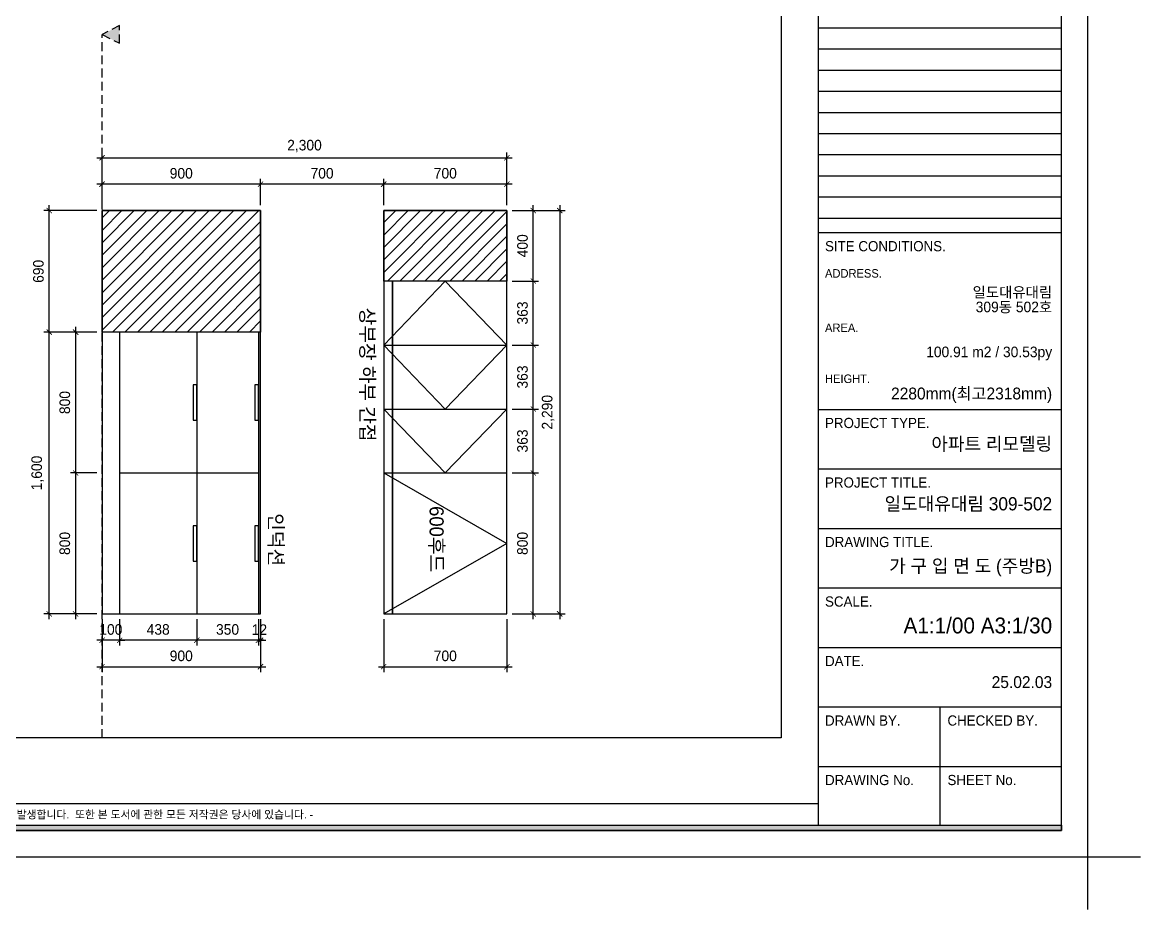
# Model space of a CAD drawing. Header units: inches. Extents: x 180277 to 249577, y 30223 to 92457.
# Drawn here: x 243224 to 249577, y 60556 to 65594 of the extents above; entities that cross this region are included whole.
import ezdxf
from ezdxf.enums import TextEntityAlignment as Align

# ---------------------------------------------------------------- set-up
doc = ezdxf.new("R2010")
doc.units = ezdxf.units.IN
doc.header["$LTSCALE"] = 50
doc.header["$MEASUREMENT"] = 0
doc.header["$PDSIZE"] = 700.071425
doc.linetypes.add('DASHEDX2', pattern=[1.5, 1, -0.5])
doc.linetypes.add('HID', pattern=[2.5, 1.5, -1])
for name, color, linetype in [('03-WAL NEW', 3, 'Continuous'), ('06-FUR', 6, 'Continuous'), ('06-LIGHT', 4, 'Continuous'), ('07-DIM WAL', 5, 'Continuous'), ('F-SYM', 7, 'Continuous'), ('FORM(YOURNAME)-11', 1, 'Continuous'), ('FORM(YOURNAME)-11 @ 1', 1, 'Continuous')]:
    doc.layers.add(name, color=color, linetype=linetype)
doc.styles.add('HY 울릉도 L', font='')
doc.styles.add('YOURNAME', font='HY울릉도M.TTF')
doc.styles.add('코레일둥고', font='Korail_Round_Gothic_Medium.ttf')
doc.styles.get('HY 울릉도 L').set_extended_font_data('HY울릉도L')
doc.dimstyles.new('30', dxfattribs={"dimscale": 30, "dimtxt": 2, "dimasz": 1, "dimexe": 1, "dimexo": 1, "dimgap": 1, "dimtad": 1, "dimdec": 0, "dimrnd": 0.05, "dimdsep": 46, "dimlunit": 6, "dimtxsty": 'HY 울릉도 L', "dimblk": 'ARCHTICK', "dimcen": 2.5, "dimdle": 1, "dimclrd": 133, "dimclre": 133, "dimclrt": 30, "dimadec": 0, "dimazin": 0, "dimtfac": 1, "dimtdec": 0, "dimtix": 1, "dimtmove": 2, "dimatfit": 3, "dimldrblk": 'ARCHTICK', "dimfxl": 0, "dimlwd": -1, "dimlwe": -1, "dimarcsym": 0})

# ---------------------------------------------------------------- blocks, each defined once
blk = doc.blocks.new('FORM-PLAN')
at = {"layer": 'FORM(YOURNAME)-11'}
h = blk.add_hatch(color=256, dxfattribs=at)
h.dxf.hatch_style = 1
h.paths.add_polyline_path([(-71444, 55115), (10556, 55115), (10556, 54915), (-71444, 54915)])
h.paths.add_polyline_path([(-71444, -2085), (10556, -2085), (10556, -2285), (-71444, -2285)])
at = {"layer": 'Defpoints', "color": 158}
for p, q in [((1346, 54915), (1346, -2085)), ((1346, 28093), (10556, 28093)), ((1346, 27293), (10556, 27293)), ((1346, 26493), (10556, 26493)), ((1346, 25693), (10556, 25693)), ((1346, 24893), (10556, 24893)), ((1346, 24093), (10556, 24093)), ((1346, 23293), (10556, 23293)), ((1346, 22493), (10556, 22493)), ((1346, 21693), (10556, 21693)), ((1346, 20893), (10556, 20893)), ((1346, -1285), (-71444, -1285))]:
    blk.add_line(p, q, dxfattribs=at)
for points in [[(-71444, -2285), (10556, -2285), (10556, 55115), (-71444, 55115)], [(-69444, 53115), (-64, 53115), (-64, 1215), (-69444, 1215)]]:
    blk.add_lwpolyline(points, close=True, dxfattribs=at)
at = {"layer": 'Defpoints', "color": 1}
blk.add_lwpolyline([(11556, -5285), (11556, -3285), (13556, -3285)], dxfattribs=at)
at = {"layer": 'FORM(YOURNAME)-11', "color": 14}
for p, q in [((1346, 20344), (10556, 20344)), ((1346, 13651), (10556, 13651)), ((1346, 11398), (10556, 11398)), ((1346, 9146), (10556, 9146)), ((1346, 6893), (10556, 6893)), ((1346, 4641), (10556, 4641)), ((1346, 2388), (10556, 2388)), ((5951, 2388), (5951, -2085)), ((1346, 136), (10556, 136))]:
    blk.add_line(p, q, dxfattribs=at)
at = {"layer": 'FORM(YOURNAME)-11', "color": 250}
blk.add_lwpolyline([(-72444, -3285), (11556, -3285), (11556, 56115), (-72444, 56115)], close=True, dxfattribs=at)
at = {"layer": 'FORM(YOURNAME)-11'}
blk.add_lwpolyline([(-71444, -2085), (10556, -2085), (10556, -2285), (-71444, -2285)], close=True, dxfattribs=at)
at = {"layer": 'FORM(YOURNAME)-11', "color": 14, "style": 'YOURNAME'}
for s, height, p in [('SITE CONDITIONS.', 386.14, (1603, 19829)), ('PROJECT TYPE.', 386.14, (1603, 13136)), ('PROJECT TITLE.', 386.14, (1603, 10883)), ('DRAWING TITLE.', 386.14, (1603, 8631)), ('SCALE.', 386.1, (1603, 6378)), ('DATE.', 386.1, (1603, 4126)), ('DRAWN BY.', 386.1, (1603, 1873)), ('CHECKED BY.', 386.14, (6240, 1873)), ('DRAWING No.', 386.14, (1603, -379)), ('SHEET No.', 386.1, (6240, -379))]:
    blk.add_text(s, height=height, dxfattribs=at).set_placement(p, align=Align.MIDDLE_LEFT)
at = {"layer": 'FORM(YOURNAME)-11', "color": 251, "style": 'YOURNAME'}
for s, p in [('ADDRESS.', (1603, 18799)), ('AREA.', (1603, 16740)), ('HEIGHT.', (1603, 14809))]:
    blk.add_text(s, height=321.8, dxfattribs=at).set_placement(p, align=Align.MIDDLE_LEFT)
at = {"layer": 'FORM(YOURNAME)-11', "color": 1, "style": 'YOURNAME'}
blk.add_text("- 본 도서는 어떠한 경우에도 무단으로 도용할 수 없으며 도용시 '지적재산권' 보호에 관한 법률에 의거, 법적 분쟁이 발생합니다.  또한 본 도서에 관한 모든 저작권은 당사에 있습니다. -", height=300, dxfattribs=at).set_placement((-32990, -1685), align=Align.MIDDLE_CENTER)
at = {"layer": 'FORM(YOURNAME)-11', "color": 3, "style": 'YOURNAME'}
for tag, height, p in [('1', 450, (9905, 18188)), ('2', 450, (9905, 17544)), ('3', 450, (9905, 16257)), ('4', 450, (9905, 14326)), ('5', 515, (9905, 12009)), ('6', 515, (9905, 9757)), ('7', 515, (9905, 7504)), ('8', 515, (9905, 5252)), ('9', 515, (9905, 2999)), ('10', 515, (5655, 811)), ('11', 515, (9905, 747)), ('12', 515, (5655, -1441)), ('13', 515, (9905, -1441))]:
    blk.add_attdef(tag, text='', height=height, dxfattribs=at).set_placement(p, align=Align.MIDDLE_RIGHT)
blk = doc.blocks.new('*U465')
at = {"layer": 'F-SYM'}
ref = blk.add_blockref('FORM-PLAN', (247543.3, 61348.8), dxfattribs=dict(at, xscale=0.15, yscale=0.15, zscale=0.15))
ref.add_attrib('4', '2280mm(최고2318mm)', dxfattribs={"layer": 'FORM(YOURNAME)-11 @ 1', "color": 3, "height": 67.5, "style": 'YOURNAME'}).set_placement((249074, 63486.5), align=Align.MIDDLE_RIGHT)
ref.add_attrib('3', '100.91 m2 / 30.53py', dxfattribs={"layer": 'FORM(YOURNAME)-11 @ 1', "color": 3, "height": 60, "style": 'YOURNAME'}).set_placement((249074, 63722.7), align=Align.MIDDLE_RIGHT)
ref.add_attrib('2', '309동 502호', dxfattribs={"layer": 'FORM(YOURNAME)-11 @ 1', "color": 3, "height": 60, "style": 'YOURNAME'}).set_placement((249074, 63978), align=Align.MIDDLE_RIGHT)
ref.add_attrib('1', '일도대유대림', dxfattribs={"layer": 'FORM(YOURNAME)-11 @ 1', "color": 3, "height": 60, "style": 'YOURNAME'}).set_placement((249074, 64061.6), align=Align.MIDDLE_RIGHT)
ref.add_attrib('5', '아파트 리모델링', dxfattribs={"layer": 'FORM(YOURNAME)-11 @ 1', "color": 3, "height": 75, "style": 'YOURNAME'}).set_placement((249074, 63200.8), align=Align.MIDDLE_RIGHT)
ref.add_attrib('6', '일도대유대림 309-502', dxfattribs={"layer": 'FORM(YOURNAME)-11 @ 1', "color": 3, "height": 75, "style": 'YOURNAME'}).set_placement((249074, 62860.4), align=Align.MIDDLE_RIGHT)
ref.add_attrib('7', '가 구 입 면 도 (주방B)', dxfattribs={"layer": 'FORM(YOURNAME)-11 @ 1', "color": 3, "height": 75, "style": 'YOURNAME'}).set_placement((249074, 62507.7), align=Align.MIDDLE_RIGHT)
ref.add_attrib('8', 'A1:1/00 A3:1/30', dxfattribs={"layer": 'FORM(YOURNAME)-11 @ 1', "color": 3, "height": 90, "style": 'YOURNAME'}).set_placement((249074, 62169.4), align=Align.MIDDLE_RIGHT)
ref.add_attrib('9', '25.02.03', dxfattribs={"layer": 'FORM(YOURNAME)-11 @ 1', "color": 3, "height": 67.5, "style": 'YOURNAME'}).set_placement((249074, 61848), align=Align.MIDDLE_RIGHT)
blk = doc.blocks.new('_ArchTick')
at = {"color": 0, "linetype": 'ByBlock', "const_width": 0.15}
blk.add_lwpolyline([(-0.5, -0.5), (0.5, 0.5)], dxfattribs=at)
blk = doc.blocks.new('*D387')
at = {"layer": '07-DIM WAL', "color": 133}
for p, q in [((243646.6, 64825.2), (246006.6, 64825.2)), ((243676.6, 64555.2), (243676.6, 64855.2)), ((245976.6, 64555.2), (245976.6, 64855.2))]:
    blk.add_line(p, q, dxfattribs=at)
at = {"layer": 'Defpoints', "color": 0}
for p in [(245976.6, 64825.2), (243676.6, 64525.2), (245976.6, 64525.2)]:
    blk.add_point(p, dxfattribs=at)
at = {"layer": '07-DIM WAL', "color": 133, "xscale": 30, "yscale": 30, "zscale": 30, "rotation": 180}
blk.add_blockref('_ArchTick', (243676.6, 64825.2), dxfattribs=at)
at = {"layer": '07-DIM WAL', "color": 133, "xscale": 30, "yscale": 30, "zscale": 30}
blk.add_blockref('_ArchTick', (245976.6, 64825.2), dxfattribs=at)
at = {"layer": '07-DIM WAL', "color": 30, "insert": (244826.6, 64891.2), "char_height": 60, "attachment_point": 5, "style": 'HY 울릉도 L'}
blk.add_mtext('2,300', dxfattribs=at)
blk = doc.blocks.new('*D388')
at = {"layer": '07-DIM WAL', "color": 133}
for p, q in [((246006.6, 64675.2), (245246.6, 64675.2)), ((245276.6, 64555.2), (245276.6, 64705.2)), ((245976.6, 64555.2), (245976.6, 64705.2))]:
    blk.add_line(p, q, dxfattribs=at)
at = {"layer": 'Defpoints', "color": 0}
for p in [(245276.6, 64675.2), (245276.6, 64525.2), (245976.6, 64525.2)]:
    blk.add_point(p, dxfattribs=at)
at = {"layer": '07-DIM WAL', "color": 133, "xscale": 30, "yscale": 30, "zscale": 30, "rotation": 180}
blk.add_blockref('_ArchTick', (245276.6, 64675.2), dxfattribs=at)
at = {"layer": '07-DIM WAL', "color": 133, "xscale": 30, "yscale": 30, "zscale": 30}
blk.add_blockref('_ArchTick', (245976.6, 64675.2), dxfattribs=at)
at = {"layer": '07-DIM WAL', "color": 30, "insert": (245626.6, 64736.5), "char_height": 60, "attachment_point": 5, "style": 'HY 울릉도 L'}
blk.add_mtext('700', dxfattribs=at)
blk = doc.blocks.new('*D389')
at = {"layer": '07-DIM WAL', "color": 133}
for p, q in [((245306.6, 64675.2), (244546.6, 64675.2)), ((244576.6, 64555.2), (244576.6, 64705.2)), ((245276.6, 64555.2), (245276.6, 64705.2))]:
    blk.add_line(p, q, dxfattribs=at)
at = {"layer": 'Defpoints', "color": 0}
for p in [(244576.6, 64675.2), (244576.6, 64525.2), (245276.6, 64525.2)]:
    blk.add_point(p, dxfattribs=at)
at = {"layer": '07-DIM WAL', "color": 133, "xscale": 30, "yscale": 30, "zscale": 30, "rotation": 180}
blk.add_blockref('_ArchTick', (244576.6, 64675.2), dxfattribs=at)
at = {"layer": '07-DIM WAL', "color": 133, "xscale": 30, "yscale": 30, "zscale": 30}
blk.add_blockref('_ArchTick', (245276.6, 64675.2), dxfattribs=at)
at = {"layer": '07-DIM WAL', "color": 30, "insert": (244926.6, 64736.5), "char_height": 60, "attachment_point": 5, "style": 'HY 울릉도 L'}
blk.add_mtext('700', dxfattribs=at)
blk = doc.blocks.new('*D390')
at = {"layer": '07-DIM WAL', "color": 133}
for p, q in [((244606.6, 64675.2), (243646.6, 64675.2)), ((243676.6, 64555.2), (243676.6, 64705.2)), ((244576.6, 64555.2), (244576.6, 64705.2))]:
    blk.add_line(p, q, dxfattribs=at)
at = {"layer": 'Defpoints', "color": 0}
for p in [(243676.6, 64675.2), (243676.6, 64525.2), (244576.6, 64525.2)]:
    blk.add_point(p, dxfattribs=at)
at = {"layer": '07-DIM WAL', "color": 133, "xscale": 30, "yscale": 30, "zscale": 30, "rotation": 180}
blk.add_blockref('_ArchTick', (243676.6, 64675.2), dxfattribs=at)
at = {"layer": '07-DIM WAL', "color": 133, "xscale": 30, "yscale": 30, "zscale": 30}
blk.add_blockref('_ArchTick', (244576.6, 64675.2), dxfattribs=at)
at = {"layer": '07-DIM WAL', "color": 30, "insert": (244126.6, 64736.5), "char_height": 60, "attachment_point": 5, "style": 'HY 울릉도 L'}
blk.add_mtext('900', dxfattribs=at)
blk = doc.blocks.new('*D391')
at = {"layer": '07-DIM WAL', "color": 133}
for p, q in [((243676.6, 62205.2), (243676.6, 61905.2)), ((244576.6, 62205.2), (244576.6, 61905.2)), ((243646.6, 61935.2), (244606.6, 61935.2))]:
    blk.add_line(p, q, dxfattribs=at)
at = {"layer": 'Defpoints', "color": 0}
for p in [(243676.6, 62235.2), (244576.6, 62235.2), (244576.6, 61935.2)]:
    blk.add_point(p, dxfattribs=at)
at = {"layer": '07-DIM WAL', "color": 133, "xscale": 30, "yscale": 30, "zscale": 30, "rotation": 180}
blk.add_blockref('_ArchTick', (243676.6, 61935.2), dxfattribs=at)
at = {"layer": '07-DIM WAL', "color": 133, "xscale": 30, "yscale": 30, "zscale": 30}
blk.add_blockref('_ArchTick', (244576.6, 61935.2), dxfattribs=at)
at = {"layer": '07-DIM WAL', "color": 30, "insert": (244126.6, 61996.5), "char_height": 60, "attachment_point": 5, "style": 'HY 울릉도 L'}
blk.add_mtext('900', dxfattribs=at)
blk = doc.blocks.new('*D392')
at = {"layer": '07-DIM WAL', "color": 133}
for p, q in [((245276.6, 62205.2), (245276.6, 61905.2)), ((245976.6, 62205.2), (245976.6, 61905.2)), ((245246.6, 61935.2), (246006.6, 61935.2))]:
    blk.add_line(p, q, dxfattribs=at)
at = {"layer": 'Defpoints', "color": 0}
for p in [(245276.6, 62235.2), (245976.6, 62235.2), (245976.6, 61935.2)]:
    blk.add_point(p, dxfattribs=at)
at = {"layer": '07-DIM WAL', "color": 133, "xscale": 30, "yscale": 30, "zscale": 30, "rotation": 180}
blk.add_blockref('_ArchTick', (245276.6, 61935.2), dxfattribs=at)
at = {"layer": '07-DIM WAL', "color": 133, "xscale": 30, "yscale": 30, "zscale": 30}
blk.add_blockref('_ArchTick', (245976.6, 61935.2), dxfattribs=at)
at = {"layer": '07-DIM WAL', "color": 30, "insert": (245626.6, 61996.5), "char_height": 60, "attachment_point": 5, "style": 'HY 울릉도 L'}
blk.add_mtext('700', dxfattribs=at)
blk = doc.blocks.new('*D393')
at = {"layer": '07-DIM WAL', "color": 133}
for p, q in [((244564.6, 62205.2), (244564.6, 62055.2)), ((244576.6, 62205.2), (244576.6, 62055.2)), ((244564.6, 62085.2), (244534.6, 62085.2)), ((244576.6, 62085.2), (244564.6, 62085.2)), ((244576.6, 62085.2), (244606.6, 62085.2))]:
    blk.add_line(p, q, dxfattribs=at)
at = {"layer": 'Defpoints', "color": 0}
for p in [(244564.6, 62235.2), (244576.6, 62235.2), (244564.6, 62085.2)]:
    blk.add_point(p, dxfattribs=at)
at = {"layer": '07-DIM WAL', "color": 133, "xscale": 30, "yscale": 30, "zscale": 30}
blk.add_blockref('_ArchTick', (244564.6, 62085.2), dxfattribs=at)
at = {"layer": '07-DIM WAL', "color": 133, "xscale": 30, "yscale": 30, "zscale": 30, "rotation": 180}
blk.add_blockref('_ArchTick', (244576.6, 62085.2), dxfattribs=at)
at = {"layer": '07-DIM WAL', "color": 30, "insert": (244570.6, 62145.9), "char_height": 60, "attachment_point": 5, "style": 'HY 울릉도 L'}
blk.add_mtext('12', dxfattribs=at)
blk = doc.blocks.new('*D394')
at = {"layer": '07-DIM WAL', "color": 133}
for p, q in [((244214.6, 62205.2), (244214.6, 62055.2)), ((244564.6, 62205.2), (244564.6, 62055.2)), ((244594.6, 62085.2), (244184.6, 62085.2))]:
    blk.add_line(p, q, dxfattribs=at)
at = {"layer": 'Defpoints', "color": 0}
for p in [(244214.6, 62235.2), (244564.6, 62235.2), (244214.6, 62085.2)]:
    blk.add_point(p, dxfattribs=at)
at = {"layer": '07-DIM WAL', "color": 133, "xscale": 30, "yscale": 30, "zscale": 30, "rotation": 180}
blk.add_blockref('_ArchTick', (244214.6, 62085.2), dxfattribs=at)
at = {"layer": '07-DIM WAL', "color": 133, "xscale": 30, "yscale": 30, "zscale": 30}
blk.add_blockref('_ArchTick', (244564.6, 62085.2), dxfattribs=at)
at = {"layer": '07-DIM WAL', "color": 30, "insert": (244389.6, 62146.5), "char_height": 60, "attachment_point": 5, "style": 'HY 울릉도 L'}
blk.add_mtext('350', dxfattribs=at)
blk = doc.blocks.new('*D395')
at = {"layer": '07-DIM WAL', "color": 133}
for p, q in [((243776.6, 62205.2), (243776.6, 62055.2)), ((244214.6, 62205.2), (244214.6, 62055.2)), ((244244.6, 62085.2), (243746.6, 62085.2))]:
    blk.add_line(p, q, dxfattribs=at)
at = {"layer": 'Defpoints', "color": 0}
for p in [(243776.6, 62235.2), (244214.6, 62235.2), (243776.6, 62085.2)]:
    blk.add_point(p, dxfattribs=at)
at = {"layer": '07-DIM WAL', "color": 133, "xscale": 30, "yscale": 30, "zscale": 30, "rotation": 180}
blk.add_blockref('_ArchTick', (243776.6, 62085.2), dxfattribs=at)
at = {"layer": '07-DIM WAL', "color": 133, "xscale": 30, "yscale": 30, "zscale": 30}
blk.add_blockref('_ArchTick', (244214.6, 62085.2), dxfattribs=at)
at = {"layer": '07-DIM WAL', "color": 30, "insert": (243995.6, 62146.5), "char_height": 60, "attachment_point": 5, "style": 'HY 울릉도 L'}
blk.add_mtext('438', dxfattribs=at)
blk = doc.blocks.new('*D396')
at = {"layer": '07-DIM WAL', "color": 133}
for p, q in [((243676.6, 62205.2), (243676.6, 62055.2)), ((243776.6, 62205.2), (243776.6, 62055.2)), ((243676.6, 62085.2), (243646.6, 62085.2)), ((243776.6, 62085.2), (243676.6, 62085.2)), ((243776.6, 62085.2), (243806.6, 62085.2))]:
    blk.add_line(p, q, dxfattribs=at)
at = {"layer": 'Defpoints', "color": 0}
for p in [(243676.6, 62235.2), (243776.6, 62235.2), (243676.6, 62085.2)]:
    blk.add_point(p, dxfattribs=at)
at = {"layer": '07-DIM WAL', "color": 133, "xscale": 30, "yscale": 30, "zscale": 30}
blk.add_blockref('_ArchTick', (243676.6, 62085.2), dxfattribs=at)
at = {"layer": '07-DIM WAL', "color": 133, "xscale": 30, "yscale": 30, "zscale": 30, "rotation": 180}
blk.add_blockref('_ArchTick', (243776.6, 62085.2), dxfattribs=at)
at = {"layer": '07-DIM WAL', "color": 30, "insert": (243726.6, 62146.5), "char_height": 60, "attachment_point": 5, "style": 'HY 울릉도 L'}
blk.add_mtext('100', dxfattribs=at)
blk = doc.blocks.new('*D397')
at = {"layer": '07-DIM WAL', "color": 133}
for p, q in [((243376.6, 62205.2), (243376.6, 63865.2)), ((243646.6, 63835.2), (243346.6, 63835.2)), ((243646.6, 62235.2), (243346.6, 62235.2))]:
    blk.add_line(p, q, dxfattribs=at)
at = {"layer": 'Defpoints', "color": 0}
for p in [(243376.6, 63835.2), (243676.6, 63835.2), (243676.6, 62235.2)]:
    blk.add_point(p, dxfattribs=at)
at = {"layer": '07-DIM WAL', "color": 133, "xscale": 30, "yscale": 30, "zscale": 30}
for p, rotation in [((243376.6, 63835.2), 90), ((243376.6, 62235.2), 270)]:
    blk.add_blockref('_ArchTick', p, dxfattribs=dict(at, rotation=rotation))
at = {"layer": '07-DIM WAL', "color": 30, "insert": (243310.7, 63035.2), "char_height": 60, "attachment_point": 5, "rotation": 90, "style": 'HY 울릉도 L'}
blk.add_mtext('1,600', dxfattribs=at)
blk = doc.blocks.new('*D398')
at = {"layer": '07-DIM WAL', "color": 133}
for p, q in [((243526.6, 63865.2), (243526.6, 63005.2)), ((243646.6, 63835.2), (243496.6, 63835.2)), ((243646.6, 63035.2), (243496.6, 63035.2))]:
    blk.add_line(p, q, dxfattribs=at)
at = {"layer": 'Defpoints', "color": 0}
for p in [(243676.6, 63835.2), (243526.6, 63035.2), (243676.6, 63035.2)]:
    blk.add_point(p, dxfattribs=at)
at = {"layer": '07-DIM WAL', "color": 133, "xscale": 30, "yscale": 30, "zscale": 30}
for p, rotation in [((243526.6, 63835.2), 90), ((243526.6, 63035.2), 270)]:
    blk.add_blockref('_ArchTick', p, dxfattribs=dict(at, rotation=rotation))
at = {"layer": '07-DIM WAL', "color": 30, "insert": (243465.3, 63435.2), "char_height": 60, "attachment_point": 5, "rotation": 90, "style": 'HY 울릉도 L'}
blk.add_mtext('800', dxfattribs=at)
blk = doc.blocks.new('*D399')
at = {"layer": '07-DIM WAL', "color": 133}
for p, q in [((243646.6, 63035.2), (243496.6, 63035.2)), ((243526.6, 63065.2), (243526.6, 62205.2)), ((243646.6, 62235.2), (243496.6, 62235.2))]:
    blk.add_line(p, q, dxfattribs=at)
at = {"layer": 'Defpoints', "color": 0}
for p in [(243676.6, 63035.2), (243526.6, 62235.2), (243676.6, 62235.2)]:
    blk.add_point(p, dxfattribs=at)
at = {"layer": '07-DIM WAL', "color": 133, "xscale": 30, "yscale": 30, "zscale": 30}
for p, rotation in [((243526.6, 63035.2), 90), ((243526.6, 62235.2), 270)]:
    blk.add_blockref('_ArchTick', p, dxfattribs=dict(at, rotation=rotation))
at = {"layer": '07-DIM WAL', "color": 30, "insert": (243465.3, 62635.2), "char_height": 60, "attachment_point": 5, "rotation": 90, "style": 'HY 울릉도 L'}
blk.add_mtext('800', dxfattribs=at)
blk = doc.blocks.new('*D400')
at = {"layer": '07-DIM WAL', "color": 133}
for p, q in [((243376.6, 63805.2), (243376.6, 64555.2)), ((243646.6, 64525.2), (243346.6, 64525.2)), ((243646.6, 63835.2), (243346.6, 63835.2))]:
    blk.add_line(p, q, dxfattribs=at)
at = {"layer": 'Defpoints', "color": 0}
for p in [(243376.6, 64525.2), (243676.6, 64525.2), (243676.6, 63835.2)]:
    blk.add_point(p, dxfattribs=at)
at = {"layer": '07-DIM WAL', "color": 133, "xscale": 30, "yscale": 30, "zscale": 30}
for p, rotation in [((243376.6, 64525.2), 90), ((243376.6, 63835.2), 270)]:
    blk.add_blockref('_ArchTick', p, dxfattribs=dict(at, rotation=rotation))
at = {"layer": '07-DIM WAL', "color": 30, "insert": (243315.3, 64180.2), "char_height": 60, "attachment_point": 5, "rotation": 90, "style": 'HY 울릉도 L'}
blk.add_mtext('690', dxfattribs=at)
blk = doc.blocks.new('*D401')
at = {"layer": '07-DIM WAL', "color": 133}
for p, q in [((246276.6, 64555.2), (246276.6, 62205.2)), ((246006.6, 64525.2), (246306.6, 64525.2)), ((246006.6, 62235.2), (246306.6, 62235.2))]:
    blk.add_line(p, q, dxfattribs=at)
at = {"layer": 'Defpoints', "color": 0}
for p in [(245976.6, 64525.2), (245976.6, 62235.2), (246276.6, 62235.2)]:
    blk.add_point(p, dxfattribs=at)
at = {"layer": '07-DIM WAL', "color": 133, "xscale": 30, "yscale": 30, "zscale": 30}
for p, rotation in [((246276.6, 64525.2), 90), ((246276.6, 62235.2), 270)]:
    blk.add_blockref('_ArchTick', p, dxfattribs=dict(at, rotation=rotation))
at = {"layer": '07-DIM WAL', "color": 30, "insert": (246210.6, 63380.2), "char_height": 60, "attachment_point": 5, "rotation": 90, "style": 'HY 울릉도 L'}
blk.add_mtext('2,290', dxfattribs=at)
blk = doc.blocks.new('*D402')
at = {"layer": '07-DIM WAL', "color": 133}
for p, q in [((246006.6, 63035.2), (246156.6, 63035.2)), ((246126.6, 62205.2), (246126.6, 63065.2)), ((246006.6, 62235.2), (246156.6, 62235.2))]:
    blk.add_line(p, q, dxfattribs=at)
at = {"layer": 'Defpoints', "color": 0}
for p in [(245976.6, 63035.2), (246126.6, 63035.2), (245976.6, 62235.2)]:
    blk.add_point(p, dxfattribs=at)
at = {"layer": '07-DIM WAL', "color": 133, "xscale": 30, "yscale": 30, "zscale": 30}
for p, rotation in [((246126.6, 63035.2), 90), ((246126.6, 62235.2), 270)]:
    blk.add_blockref('_ArchTick', p, dxfattribs=dict(at, rotation=rotation))
at = {"layer": '07-DIM WAL', "color": 30, "insert": (246065.3, 62635.2), "char_height": 60, "attachment_point": 5, "rotation": 90, "style": 'HY 울릉도 L'}
blk.add_mtext('800', dxfattribs=at)
blk = doc.blocks.new('*D403')
at = {"layer": '07-DIM WAL', "color": 133}
for p, q in [((246126.6, 63005.2), (246126.6, 63428.5)), ((246006.6, 63398.5), (246156.6, 63398.5)), ((246006.6, 63035.2), (246156.6, 63035.2))]:
    blk.add_line(p, q, dxfattribs=at)
at = {"layer": 'Defpoints', "color": 0}
for p in [(245976.6, 63398.5), (246126.6, 63398.5), (245976.6, 63035.2)]:
    blk.add_point(p, dxfattribs=at)
at = {"layer": '07-DIM WAL', "color": 133, "xscale": 30, "yscale": 30, "zscale": 30}
for p, rotation in [((246126.6, 63398.5), 90), ((246126.6, 63035.2), 270)]:
    blk.add_blockref('_ArchTick', p, dxfattribs=dict(at, rotation=rotation))
at = {"layer": '07-DIM WAL', "color": 30, "insert": (246065.3, 63216.9), "char_height": 60, "attachment_point": 5, "rotation": 90, "style": 'HY 울릉도 L'}
blk.add_mtext('363', dxfattribs=at)
blk = doc.blocks.new('*D404')
at = {"layer": '07-DIM WAL', "color": 133}
for p, q in [((246126.6, 63368.5), (246126.6, 63791.9)), ((246006.6, 63761.9), (246156.6, 63761.9)), ((246006.6, 63398.5), (246156.6, 63398.5))]:
    blk.add_line(p, q, dxfattribs=at)
at = {"layer": 'Defpoints', "color": 0}
for p in [(245976.6, 63761.9), (246126.6, 63761.9), (245976.6, 63398.5)]:
    blk.add_point(p, dxfattribs=at)
at = {"layer": '07-DIM WAL', "color": 133, "xscale": 30, "yscale": 30, "zscale": 30}
for p, rotation in [((246126.6, 63761.9), 90), ((246126.6, 63398.5), 270)]:
    blk.add_blockref('_ArchTick', p, dxfattribs=dict(at, rotation=rotation))
at = {"layer": '07-DIM WAL', "color": 30, "insert": (246065.3, 63580.2), "char_height": 60, "attachment_point": 5, "rotation": 90, "style": 'HY 울릉도 L'}
blk.add_mtext('363', dxfattribs=at)
blk = doc.blocks.new('*D405')
at = {"layer": '07-DIM WAL', "color": 133}
for p, q in [((246006.6, 64125.2), (246156.6, 64125.2)), ((246126.6, 63731.9), (246126.6, 64155.2)), ((246006.6, 63761.9), (246156.6, 63761.9))]:
    blk.add_line(p, q, dxfattribs=at)
at = {"layer": 'Defpoints', "color": 0}
for p in [(245976.6, 64125.2), (246126.6, 64125.2), (245976.6, 63761.9)]:
    blk.add_point(p, dxfattribs=at)
at = {"layer": '07-DIM WAL', "color": 133, "xscale": 30, "yscale": 30, "zscale": 30}
for p, rotation in [((246126.6, 64125.2), 90), ((246126.6, 63761.9), 270)]:
    blk.add_blockref('_ArchTick', p, dxfattribs=dict(at, rotation=rotation))
at = {"layer": '07-DIM WAL', "color": 30, "insert": (246065.3, 63943.5), "char_height": 60, "attachment_point": 5, "rotation": 90, "style": 'HY 울릉도 L'}
blk.add_mtext('363', dxfattribs=at)
blk = doc.blocks.new('*D406')
at = {"layer": '07-DIM WAL', "color": 133}
for p, q in [((246126.6, 64095.2), (246126.6, 64555.2)), ((246006.6, 64525.2), (246156.6, 64525.2)), ((246006.6, 64125.2), (246156.6, 64125.2))]:
    blk.add_line(p, q, dxfattribs=at)
at = {"layer": 'Defpoints', "color": 0}
for p in [(245976.6, 64525.2), (246126.6, 64525.2), (245976.6, 64125.2)]:
    blk.add_point(p, dxfattribs=at)
at = {"layer": '07-DIM WAL', "color": 133, "xscale": 30, "yscale": 30, "zscale": 30}
for p, rotation in [((246126.6, 64525.2), 90), ((246126.6, 64125.2), 270)]:
    blk.add_blockref('_ArchTick', p, dxfattribs=dict(at, rotation=rotation))
at = {"layer": '07-DIM WAL', "color": 30, "insert": (246065.4, 64325.2), "char_height": 60, "attachment_point": 5, "rotation": 90, "style": 'HY 울릉도 L'}
blk.add_mtext('400', dxfattribs=at)

msp = doc.modelspace()

# ---------------------------------------------------------------- hatches: boundary and pattern name
at = {"layer": '03-WAL NEW'}
h = msp.add_hatch(dxfattribs=at)
h.set_pattern_fill('_USER', color=8, scale=50, angle=45, pattern_type=0)
h.set_pattern_definition([(45, (-699.625, -500), (-35.355339, 35.355339), [])])
h.paths.add_polyline_path([(243676.6, 64525.2), (244576.6, 64525.2), (244576.6, 63835.2), (243676.6, 63835.2)])
h.paths.add_polyline_path([(245276.6, 64525.2), (245976.6, 64525.2), (245976.6, 64125.2), (245276.6, 64125.2)])
h = msp.add_hatch(dxfattribs=at)
h.set_pattern_fill('AR-SAND', color=8, scale=10)
h.set_pattern_definition([(37.5, (0, 0), (-0.6299336, 19.2682377), [0, -15.2, 0, -17, 0, -16.25]), (7.5, (0, 0), (17.697767, 28.2214607), [0, -8.2, 0, -13.7, 0, -5.25]), (327.5, (-12.3, 0), (31.1414186, 0.0565905), [0, -5, 0, -18, 0, -23.5]), (317.5, (-12.3, 0), (30.061266, 8.7767556), [0, -2.5, 0, -11.8, 0, -13.5])])
h.paths.add_polyline_path([(244576.6, 63835.2), (244564.6, 63835.2), (244564.6, 62235.2), (244576.6, 62235.2)])
at = {"layer": '06-FUR', "linetype": 'DASHEDX2'}
h = msp.add_hatch(color=7, dxfattribs=at)
h.dxf.hatch_style = 1
h.paths.add_polyline_path([(243776.6, 65575.2), (243676.6, 65525.2), (243776.6, 65475.2)])

# ---------------------------------------------------------------- linework, layer by layer
at = {"layer": '06-FUR', "color": 7, "linetype": 'DASHEDX2'}
msp.add_line((243676.6, 61531.1), (243676.6, 65525.2), dxfattribs=at)
at = {"layer": '06-FUR'}
for p, q in [((243776.6, 63835.2), (243776.6, 62235.2)), ((244214.6, 63835.2), (244214.6, 62235.2)), ((244564.6, 63835.2), (244564.6, 62235.2)), ((245276.6, 63761.9), (245976.6, 63761.9)), ((245276.6, 63398.5), (245976.6, 63398.5)), ((243776.6, 63035.2), (244564.6, 63035.2)), ((245276.6, 63035.2), (245976.6, 63035.2))]:
    msp.add_line(p, q, dxfattribs=at)
at = {"layer": '06-FUR', "color": 7, "linetype": 'DASHEDX2'}
msp.add_lwpolyline([(243776.6, 65575.2), (243676.6, 65525.2), (243776.6, 65475.2), (243776.6, 65575.2)], dxfattribs=at)
at = {"layer": '06-FUR'}
for points in [[(243676.6, 64525.2), (244576.6, 64525.2), (244576.6, 63835.2), (243676.6, 63835.2)], [(244576.6, 64525.2), (243676.6, 64525.2), (243676.6, 62235.2), (244576.6, 62235.2)], [(245276.6, 64525.2), (245976.6, 64525.2), (245976.6, 64125.2), (245276.6, 64125.2)], [(245276.6, 62235.2), (245976.6, 62235.2), (245976.6, 64525.2), (245276.6, 64525.2)]]:
    msp.add_lwpolyline(points, close=True, dxfattribs=at)
at = {"layer": '06-FUR', "color": 1}
for points in [[(245276.6, 63761.9), (245626.6, 64125.2), (245976.6, 63761.9), (245626.6, 63398.5), (245276.6, 63761.9)], [(245976.6, 63398.5), (245626.6, 63035.2), (245276.6, 63398.5)], [(245276.6, 63035.2), (245976.6, 62635.2), (245276.6, 62235.2)]]:
    msp.add_lwpolyline(points, dxfattribs=at)
at = {"layer": '06-FUR', "color": 8}
for points in [[(244214.6, 63335.2), (244214.6, 63535.2), (244194.6, 63535.2), (244194.6, 63335.2)], [(244564.6, 63335.2), (244564.6, 63535.2), (244544.6, 63535.2), (244544.6, 63335.2)], [(244214.6, 62535.2), (244214.6, 62735.2), (244194.6, 62735.2), (244194.6, 62535.2)], [(244564.6, 62535.2), (244564.6, 62735.2), (244544.6, 62735.2), (244544.6, 62535.2)]]:
    msp.add_lwpolyline(points, close=True, dxfattribs=at)
at = {"layer": '06-LIGHT', "color": 10, "linetype": 'HID', "const_width": 10}
msp.add_lwpolyline([(245326.6, 62235.2), (245326.6, 64125.2)], dxfattribs=at)

# ---------------------------------------------------------------- block references
at = {"layer": '07-DIM WAL'}
msp.add_blockref('*U465', (0, 0), dxfattribs=at)

# ---------------------------------------------------------------- texts
at = {"layer": '06-FUR', "color": 7, "linetype": 'DASHEDX2', "style": '코레일둥고'}
for s, p in [('상부장 하부 간접', (245144.6, 63974.5)), ('600후드', (245537.3, 62847.2)), ('인덕션', (244624.9, 62807.1))]:
    msp.add_text(s, height=80, rotation=270, dxfattribs=at).set_placement(p)

# ---------------------------------------------------------------- dimensions: what is measured, and where the dimension line sits
at = {"layer": '07-DIM WAL'}
for base, p1, p2, picture, middle in [((245976.6, 64825.2), (243676.6, 64525.2), (245976.6, 64525.2), '*D387', (244826.6, 64891.2)), ((243676.6, 64675.2), (244576.6, 64525.2), (243676.6, 64525.2), '*D390', (244126.6, 64736.5)), ((244576.6, 64675.2), (245276.6, 64525.2), (244576.6, 64525.2), '*D389', (244926.6, 64736.5)), ((245276.6, 64675.2), (245976.6, 64525.2), (245276.6, 64525.2), '*D388', (245626.6, 64736.5)), ((244576.6, 61935.2), (243676.6, 62235.2), (244576.6, 62235.2), '*D391', (244126.6, 61996.5)), ((243676.6, 62085.2), (243776.6, 62235.2), (243676.6, 62235.2), '*D396', (243726.6, 62146.5)), ((243776.6, 62085.2), (244214.6, 62235.2), (243776.6, 62235.2), '*D395', (243995.6, 62146.5)), ((244214.6, 62085.2), (244564.6, 62235.2), (244214.6, 62235.2), '*D394', (244389.6, 62146.5)), ((244564.6, 62085.2), (244576.6, 62235.2), (244564.6, 62235.2), '*D393', (244570.6, 62145.9)), ((245976.6, 61935.2), (245276.6, 62235.2), (245976.6, 62235.2), '*D392', (245626.6, 61996.5))]:
    dim = msp.add_linear_dim(base=base, p1=p1, p2=p2, dimstyle='30', override={"dimfxl": 1.25}, dxfattribs=at)
    dim.commit()
    dim.dimension.update_dxf_attribs({"geometry": picture, "text_midpoint": middle})
for base, p1, p2, picture, middle in [((243376.6, 64525.2), (243676.6, 63835.2), (243676.6, 64525.2), '*D400', (243315.3, 64180.2)), ((246276.6, 62235.2), (245976.6, 64525.2), (245976.6, 62235.2), '*D401', (246210.6, 63380.2)), ((246126.6, 64525.2), (245976.6, 64125.2), (245976.6, 64525.2), '*D406', (246065.4, 64325.2)), ((246126.6, 64125.2), (245976.6, 63761.9), (245976.6, 64125.2), '*D405', (246065.3, 63943.5)), ((243376.6, 63835.2), (243676.6, 62235.2), (243676.6, 63835.2), '*D397', (243310.7, 63035.2)), ((243526.6, 63035.2), (243676.6, 63835.2), (243676.6, 63035.2), '*D398', (243465.3, 63435.2)), ((246126.6, 63761.9), (245976.6, 63398.5), (245976.6, 63761.9), '*D404', (246065.3, 63580.2)), ((246126.6, 63398.5), (245976.6, 63035.2), (245976.6, 63398.5), '*D403', (246065.3, 63216.9)), ((243526.6, 62235.2), (243676.6, 63035.2), (243676.6, 62235.2), '*D399', (243465.3, 62635.2)), ((246126.6, 63035.2), (245976.6, 62235.2), (245976.6, 63035.2), '*D402', (246065.3, 62635.2))]:
    dim = msp.add_linear_dim(base=base, p1=p1, p2=p2, angle=90, dimstyle='30', override={"dimfxl": 1.25}, dxfattribs=at)
    dim.commit()
    dim.dimension.update_dxf_attribs({"geometry": picture, "text_midpoint": middle})

doc.saveas('drawing.dxf')
